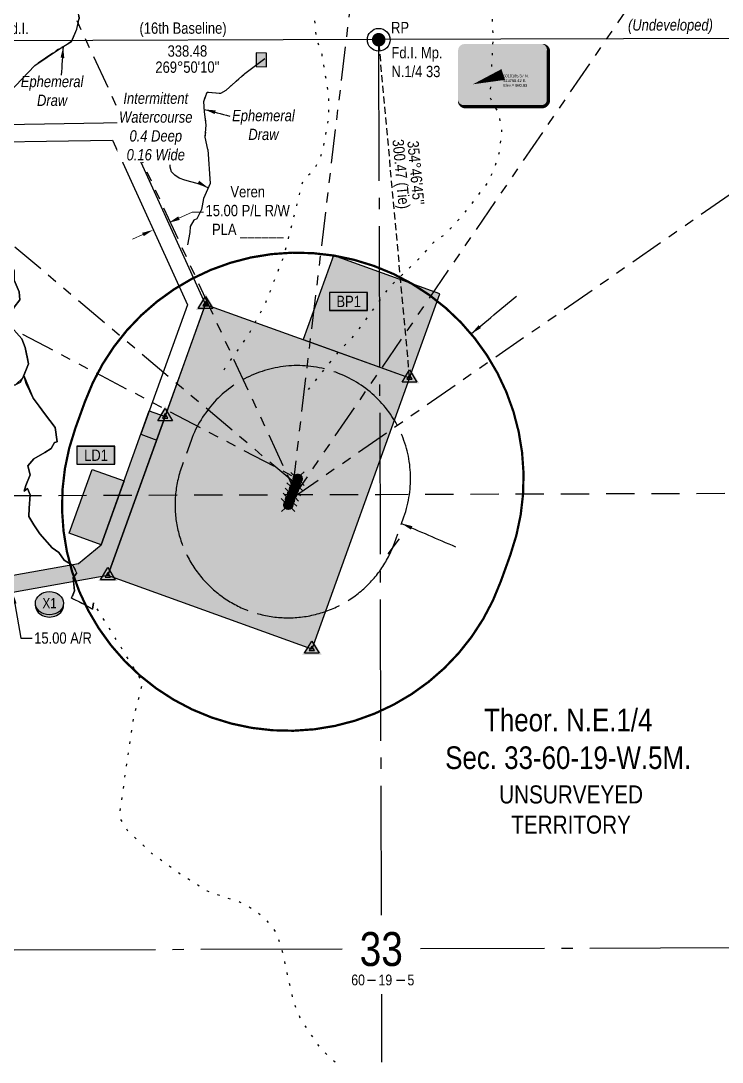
# Model space of a CAD drawing. Extents: x 498152 to 532124, y 6001603 to 6015154.
# Drawn here: x 513442 to 514062, y 6009281 to 6010202 of the extents above; entities that cross this region are included whole.
import ezdxf
from ezdxf.enums import TextEntityAlignment as Align

# ---------------------------------------------------------------- set-up
doc = ezdxf.new("R2018")
doc.units = 0
doc.header["$LTSCALE"] = 5
doc.header["$PDSIZE"] = 0.5
for name, pattern in [('foc-BUFFER', [16.75, 15, -1.75]), ('foc-DRILLPATH', [14.75, 6, -1.75, 1.75, -1.75, 1.75, -1.75]), ('foc-LSD', [8, 5, -3]), ('foc-QUARTERLINE', [33, 25, -3, 2, -3]), ('foc-TIELINE', [1.875, 1.25, -0.625]), ('foc-TOPO-ephemeral', [6.25, 3.125, -0.625, 0.625, -0.625, 0.625, -0.625]), ('foc-WHEELTRACKS', [2, 0.4, -1.6]), ('SECT10', [8.5, 7.5, -1])]:
    doc.linetypes.add(name, pattern=pattern)
doc.layers.get('Defpoints').update_dxf_attribs({"color": 9})
for name, color, linetype in [('10', 1, 'Continuous'), ('35', 37, 'Continuous'), ('9', 3, 'Continuous'), ('AS-UNDERLAY-H', 141, 'Continuous'), ('AUX-BUFFER', 7, 'foc-BUFFER'), ('C-RW', 13, 'Continuous'), ('C-SYMBOL', 7, 'Continuous'), ('DETAIL-T', 7, 'Continuous'), ('L-BD1', 253, 'Continuous'), ('L-MON', 1, 'Continuous'), ('L-ROAD-T', 7, 'Continuous'), ('L-SEC', 7, 'Continuous'), ('L-SECLBL', 7, 'Continuous'), ('L-SECQ', 8, 'foc-QUARTERLINE'), ('L-SECTION-LSD', 7, 'foc-LSD'), ('L-TIE', 7, 'foc-TIELINE'), ('L-UNS-T', 3, 'Continuous'), ('P-CROSSINGS', 250, 'Continuous'), ('P-PDRILLPATH', 12, 'foc-DRILLPATH'), ('P-PROPOSED', 10, 'Continuous'), ('P-PROPOSED-H', 21, 'Continuous'), ('P-TEMP-BLOCKS', 250, 'Continuous'), ('P-TEMP-H', 41, 'Continuous'), ('P-TEMP_LOG DECK', 46, 'Continuous'), ('P-TEMP_WORKSPACE', 46, 'Continuous'), ('P-TXT', 4, 'Continuous'), ('T-DRAW', 143, 'foc-TOPO-ephemeral'), ('T-WATER', 160, 'Continuous'), ('T-WATER-P3', 160, 'foc-WHEELTRACKS'), ('T-WATER-T', 170, 'Continuous')]:
    doc.layers.add(name, color=color, linetype=linetype)
doc.layers.add('C-RW-T', color=13, linetype='Continuous', lineweight=9)
doc.layers.add('T-TEXT', color=48, linetype='Continuous', lineweight=18)
doc.styles.add('175L', font='ARIALN.TTF', dxfattribs={"height": 20})
doc.styles.add('80CG', font='ARIALN.TTF', dxfattribs={"height": 10})
doc.styles.add('80L', font='ARIALN.TTF', dxfattribs={"height": 10})
doc.styles.add('80LS', font='ARIALNI.TTF', dxfattribs={"height": 10})
doc.styles.add('Crossing', font='ARIALN.TTF', dxfattribs={"height": 10})
doc.styles.add('foc-LtypeFont', font='ARIALN.TTF', dxfattribs={"height": 7.35})
doc.styles.add('SIMPLEX', font='ARIALN.TTF')
doc.styles.get("Standard").update_dxf_attribs({"font": 'ARIALN.TTF'})
doc.linetypes.add('foc-TOPO-flowdirection-NOLINE', pattern='A,0,[">",foc-LtypeFont,S=0.3,R=0,X=0,Y=-0.945],-20,[">",foc-LtypeFont,S=0.3,R=0,X=0,Y=-0.945],0', length=20)
doc.dimstyles.new('CG2011', dxfattribs={"dimscale": 5, "dimtxt": 9, "dimasz": 2, "dimexe": 0.2, "dimexo": 0.0625, "dimgap": 0.5, "dimtad": 0, "dimtih": 1, "dimtoh": 1, "dimzin": 0, "dimdsep": 46, "dimtxsty": '80CG', "dimcen": 0.1, "dimse1": 1, "dimse2": 1, "dimclrd": 256, "dimclrt": 256, "dimaunit": 1, "dimadec": 4, "dimazin": 0, "dimtfac": 0.06, "dimtofl": 0, "dimtmove": 0, "dimatfit": 1, "dimfxl": 0.2, "dimtolj": 1, "dimtzin": 0, "dimlwd": -1, "dimarcsym": 0})
doc.dimstyles.new('Compass 5 000', dxfattribs={"dimscale": 5, "dimtxt": 9, "dimasz": 2, "dimexe": 0.2, "dimexo": 0.0625, "dimgap": 0.5, "dimtad": 0, "dimtih": 1, "dimtoh": 1, "dimzin": 0, "dimdsep": 46, "dimtxsty": '80CG', "dimcen": 0.1, "dimse1": 1, "dimse2": 1, "dimclrd": 256, "dimclrt": 256, "dimaunit": 1, "dimadec": 4, "dimazin": 0, "dimtfac": 0.06, "dimtofl": 0, "dimtmove": 0, "dimatfit": 1, "dimfxl": 0.2, "dimtolj": 1, "dimtzin": 0, "dimlwd": -1, "dimarcsym": 0})

# ---------------------------------------------------------------- blocks, each defined once
blk = doc.blocks.new('L-SECLBL')
at = {"layer": '9', "color": 7}
for p, q in [((-5.08, -27.83), (-12.29, -27.83)), ((20.7, -27.83), (13.5, -27.83))]:
    blk.add_line(p, q, dxfattribs=at)
at = {"layer": '10', "color": 2, "style": 'SIMPLEX'}
blk.add_attdef('SEC', text='', height=30, dxfattribs=at).set_placement((0, 0), align=Align.MIDDLE)
at = {"layer": '10', "color": 5, "style": '80L'}
blk.add_attdef('TWP', text='', height=9.5, dxfattribs=at).set_placement((-14.43, -27.37), align=Align.MIDDLE_RIGHT)
blk.add_attdef('RGE', text='', height=9.5, dxfattribs=at).set_placement((3.62, -27.37), align=Align.MIDDLE_CENTER)
blk.add_attdef('MER', text='', height=9.5, dxfattribs=at).set_placement((23.17, -27.37), align=Align.MIDDLE_LEFT)
blk = doc.blocks.new('fdia')
at = {"color": 255, "const_width": 1}
blk.add_lwpolyline([(-0.5, 0, 1), (0.5, 0, 1)], format="xyb", close=True, dxfattribs=at)
blk = doc.blocks.new('Fdiaa')
blk.add_blockref('fdia', (0, 0))
blk = doc.blocks.new('fdib')
at = {"color": 1, "const_width": 1.6}
blk.add_lwpolyline([(-0.4, 0, 1), (0.4, 0, 1)], format="xyb", close=True, dxfattribs=at)
at = {"color": 1}
blk.add_circle((0, 0), 0.8, dxfattribs=at)
blk = doc.blocks.new('Fdibb')
blk.add_blockref('fdib', (0, 0))
blk = doc.blocks.new('fdicc')
for name in ['Fdibb', 'Fdiaa']:
    blk.add_blockref(name, (0, 0))
blk = doc.blocks.new('FDI')
blk.add_blockref('fdicc', (0, 0))
blk = doc.blocks.new('Temporary Area')
h = blk.add_hatch(color=191)
h.dxf.hatch_style = 1
h.paths.add_polyline_path([(-16.83, -7.79), (16.33, -7.79), (16.33, 7.7), (-16.83, 7.7)])
at = {"color": 250}
for points in [[(-17.03, -7.99), (16.53, -7.99), (16.53, 7.9), (-17.03, 7.9)], [(-16.93, -7.89), (16.43, -7.89), (16.43, 7.8), (-16.93, 7.8)]]:
    blk.add_lwpolyline(points, close=True, dxfattribs=at)
at = {"color": 250, "style": '80L'}
blk.add_attdef('TEMPORARY', text='', height=10, dxfattribs=at).set_placement((0, 0), align=Align.MIDDLE_CENTER)
blk = doc.blocks.new('*U63')
h = blk.add_hatch(color=254)
edge = h.paths.add_edge_path()
edge.add_line((-34, -28.5), (34, -28.5))
edge.add_arc((34, -22.5), 6, 270, 360)
edge.add_line((40, -22.5), (40, 21))
edge.add_arc((34, 21), 6, 0, 90)
edge.add_line((34, 27), (-34, 27))
edge.add_arc((-34, 21), 6, 90, 180)
edge.add_line((-40, 21), (-40, -22.5))
edge.add_arc((-34, -22.5), 6, 180, 270)
at = {"color": 1, "flags": 128}
blk.add_lwpolyline([(-34, -28.5, 3, 3, 0), (34, -28.5, 3, 3, 0.414214), (40, -22.5, 3, 3, 0), (40, 21, 3, 0, 0.414214), (34, 27, 0, 0, 0), (-34, 27, 0, 0, 0.414214), (-40, 21, 0, 0, 0), (-40, -22.5, 0, 3, 0.414214)], format="xyseb", close=True, dxfattribs=at)
blk.add_lwpolyline([(-26.82, -8.66, 0, 10, 0), (0, 0, 5, 5, 0)], format="xyseb", dxfattribs=at)
at = {"color": 1, "lineweight": 30, "flags": 104}
blk.add_attdef('ENTER_TEXT', text='', height=10, dxfattribs=at).set_placement((-0.7, 0.01), align=Align.MIDDLE_CENTER)
blk = doc.blocks.new('xing2')
h = blk.add_hatch(color=50)
h.dxf.hatch_style = 1
edge = h.paths.add_edge_path()
edge.add_ellipse((0, 0), major_axis=(-12.5, 0), ratio=0.816297, start_angle=0, end_angle=360)
h = blk.add_hatch(color=250)
h.dxf.hatch_style = 1
edge = h.paths.add_edge_path()
edge.add_ellipse((0, -2.05), major_axis=(-12.5, 0), ratio=0.816297, start_angle=0, end_angle=180)
edge.add_line((12.5, -2.05), (12.5, 0))
edge.add_ellipse((0, 0), major_axis=(-12.5, 0), ratio=0.816297, start_angle=0, end_angle=180, ccw=False)
edge.add_line((-12.5, 0), (-12.5, -2.05))
at = {"color": 250}
blk.add_ellipse((0, 0), major_axis=(-12.5, 0), ratio=0.816297, dxfattribs=at)
blk.add_ellipse((0, -2.05), major_axis=(-12.5, 0), ratio=0.816297, start_param=0, end_param=3.141593, dxfattribs=at)
at = {"color": 250, "style": 'Crossing'}
blk.add_attdef('CROSSING', text='', height=9, dxfattribs=at).set_placement((0.09, 0.02), align=Align.MIDDLE_CENTER)
at = {"color": 250, "style": 'Crossing', "flags": 1}
for tag, p in [('OWNER', (0.09, -12.49)), ('DESCRIPTION', (0.09, -25.77)), ('LOCATION', (0.09, -39.3)), ('DWG_REF', (0.09, -52.84))]:
    blk.add_attdef(tag, text='', height=9, dxfattribs=at).set_placement(p, align=Align.MIDDLE_CENTER)
blk = doc.blocks.new('WC')
at = {"layer": 'L-MON'}
h = blk.add_hatch(color=255, dxfattribs=at)
h.dxf.hatch_style = 1
edge = h.paths.add_edge_path()
edge.add_arc((0, 0), 0.9, 0, 360)
at = {"layer": 'L-MON', "color": 240, "flags": 128}
for points in [[(-0.62, 0.5), (-1.23, 1.12)], [(0.52, 0.61), (1.13, 1.21)], [(-1.18, -1.18), (-0.56, -0.57)], [(1.16, -1.18), (0.56, -0.57)]]:
    blk.add_lwpolyline(points, dxfattribs=at)
at = {"layer": 'L-MON', "color": 240}
for radius in [0.8, 0.373]:
    blk.add_circle((0, 0), radius, dxfattribs=at)
blk = doc.blocks.new('TRIA')
blk.add_hatch(color=255).paths.add_polyline_path([(-0.04, 1.52), (-1.47, -0.87), (1.39, -0.87)])
blk = doc.blocks.new('Hybrid_EC')
at = {"color": 251}
for points in [[(-1.3, -0.74), (0, 1.42), (1.3, -0.74)], [(0.47, -0.26), (0, 0.53), (-0.47, -0.26)]]:
    blk.add_lwpolyline(points, close=True, dxfattribs=at)
at = {"layer": 'Defpoints'}
blk.add_circle((0, 0), 0.05, dxfattribs=at)
at = {"xscale": 1.2, "yscale": 1.2, "zscale": 1.2}
blk.add_blockref('TRIA', (0.05, 0.06), dxfattribs=at)
blk = doc.blocks.new('*D70')
at = {"layer": 'Defpoints', "color": 0, "linetype": 'SECT10', "transparency": 16777216}
for p in [(513433.3, 6009711.39), (513434.85, 6009696.44), (513435.93, 6009696.63)]:
    blk.add_point(p, dxfattribs=at)
at = {"layer": 'P-TXT', "transparency": 16777216}
for p, q in [((513430.47, 6009721.04), (513428.72, 6009730.89)), ((513436.61, 6009686.59), (513442.03, 6009656.16)), ((513442.03, 6009656.16), (513452.03, 6009656.16))]:
    blk.add_line(p, q, dxfattribs=at)
at = {"layer": 'P-TXT', "linetype": 'SECT10', "transparency": 16777216}
for points in [[(513432.11, 6009721.33), (513428.83, 6009720.75), (513432.22, 6009711.2)], [(513438.25, 6009686.89), (513434.97, 6009686.3), (513434.85, 6009696.44)]]:
    blk.add_solid(points, dxfattribs=at)
at = {"layer": 'P-TXT', "linetype": 'SECT10', "transparency": 16777216, "insert": (513479.31, 6009656.16), "char_height": 10, "attachment_point": 5, "style": '80CG'}
blk.add_mtext('\\A1;15.00 A/R', dxfattribs=at)
blk = doc.blocks.new('*D73')
at = {"layer": 'C-RW-T', "transparency": 16777216}
for p, q in [((513581.83, 6010027.53), (513593.53, 6010032.84)), ((513593.53, 6010032.84), (513603.53, 6010032.84)), ((513549.96, 6010013.06), (513540.85, 6010008.92))]:
    blk.add_line(p, q, dxfattribs=at)
for points in [[(513581.14, 6010029.05), (513582.51, 6010026.01), (513572.72, 6010023.39)], [(513549.27, 6010014.57), (513550.65, 6010011.54), (513559.06, 6010017.19)]]:
    blk.add_solid(points, dxfattribs=at)
at = {"layer": 'Defpoints', "color": 0, "transparency": 16777216}
for p in [(513572.72, 6010023.39), (513587.05, 6009991.86), (513573.39, 6009985.65)]:
    blk.add_point(p, dxfattribs=at)
at = {"layer": 'C-RW-T', "transparency": 16777216, "insert": (513642.61, 6010032.84), "char_height": 10, "attachment_point": 5, "style": '80CG'}
blk.add_mtext('\\A1;Veren\\P15.00 P/L R/W\\PPLA ______', dxfattribs=at)

msp = doc.modelspace()

# ---------------------------------------------------------------- hatches: boundary and pattern name
at = {"layer": 'AS-UNDERLAY-H'}
h = msp.add_hatch(color=256, dxfattribs=at)
h.dxf.hatch_style = 1
h.paths.add_polyline_path([(513659.108, 6010173.448), (513650.015, 6010173.65), (513650.015, 6010161.665), (513659.108, 6010161.462)])
h = msp.add_hatch(color=256, dxfattribs=at)
h.dxf.hatch_style = 1
h.paths.add_polyline_path([(513581.333, 6010093.389), (513572.239, 6010093.591), (513572.239, 6010081.606), (513581.333, 6010081.404)])
at = {"layer": 'P-PROPOSED-H'}
h = msp.add_hatch(color=256, dxfattribs=at)
h.dxf.hatch_style = 1
h.paths.add_polyline_path([(513605.517, 6009951.227), (513785.888, 6009886.263), (513699.515, 6009646.425), (513519.145, 6009711.389)])
h = msp.add_hatch(color=256, dxfattribs=at)
h.dxf.hatch_style = 1
h.paths.add_polyline_path([(513512.919, 6009738.77), (513555.538, 6009857.116), (513569.646, 6009852.035), (513519.01, 6009711.43), (513325.804, 6009677.014), (513306.427, 6009660.122), (513311.045, 6009674.385), (513316.277, 6009690.545), (513493.08, 6009722.036)])
at = {"layer": 'P-TEMP-H', "linetype": 'SECT10'}
h = msp.add_hatch(color=256, dxfattribs=at)
h.dxf.hatch_style = 1
h.paths.add_polyline_path([(513785.753, 6009886.304), (513812.508, 6009960.589), (513718.477, 6009994.456), (513691.721, 6009920.171)])
h = msp.add_hatch(color=256, dxfattribs=at)
h.dxf.hatch_style = 1
h.paths.add_polyline_path([(513533.083, 6009795.103), (513512.763, 6009738.684), (513484.553, 6009748.844), (513504.874, 6009805.263)])

# ---------------------------------------------------------------- linework, layer by layer
at = {"layer": '35', "color": 3}
msp.add_circle((513758.424, 6010185.366), 9.994, dxfattribs=at)
at = {"layer": 'AS-UNDERLAY-H'}
for points in [[(513659.108, 6010173.448), (513650.015, 6010173.65), (513650.015, 6010161.665), (513659.108, 6010161.462)], [(513581.333, 6010093.389), (513572.239, 6010093.591), (513572.239, 6010081.606), (513581.333, 6010081.404)]]:
    msp.add_lwpolyline(points, close=True, dxfattribs=at)
at = {"layer": 'AUX-BUFFER', "color": 251, "linetype": 'foc-BUFFER', "const_width": 1.999, "flags": 128}
msp.add_lwpolyline([(513498.589, 6009864.93), (513490.254, 6009841.799, 0.4142136), (513610.55, 6009585.985, 0.4142136), (513866.364, 6009706.28), (513874.698, 6009729.411, 0.4142136), (513754.403, 6009985.225, 0.4142136)], format="xyb", close=True, dxfattribs=at)
at = {"layer": 'AUX-BUFFER', "color": 251, "linetype": 'foc-BUFFER', "flags": 128}
msp.add_lwpolyline([(513780.671, 6009763.29, 1), (513592.616, 6009831.05), (513584.282, 6009807.919, 1), (513772.337, 6009740.16)], format="xyb", close=True, dxfattribs=at)
at = {"layer": 'C-RW', "flags": 128}
msp.add_lwpolyline([(513309.397, 6010184.08), (513309.397, 6010184.08), (513367.457, 6010094.058), (513522.979, 6010096.631), (513589.246, 6009950.743), (513548.079, 6009836.427), (513562.192, 6009831.345), (513605.425, 6009951.396), (513532.567, 6010111.792), (513375.544, 6010109.194), (513327.213, 6010184.132)], close=True, dxfattribs=at)
at = {"layer": 'L-SEC'}
for p, q in [((513758.289, 6010185.407), (512954.051, 6010182.861)), ((514562.528, 6010187.953), (513758.289, 6010185.407))]:
    msp.add_line(p, q, dxfattribs=at)
at = {"layer": 'L-SECQ'}
for p, q in [((513758.289, 6010185.407), (513760.603, 6009411.152)), ((514565.074, 6009383.715), (513795.299, 6009381.278)), ((513726.055, 6009381.059), (512956.312, 6009378.622)), ((513760.813, 6009341.191), (513760.992, 6009281.224))]:
    msp.add_line(p, q, dxfattribs=at)
at = {"layer": 'L-SECTION-LSD', "flags": 128}
for points in [[(512955.182, 6009780.741), (513759.491, 6009783.288)], [(513759.491, 6009783.288), (514563.801, 6009785.834)]]:
    msp.add_lwpolyline(points, dxfattribs=at)
at = {"layer": 'L-TIE'}
msp.add_line((513785.753, 6009886.304), (513758.424, 6010185.366), dxfattribs=at)
at = {"layer": 'P-PDRILLPATH', "flags": 128}
for points in [[(513685.111, 6009792.503), (513079.212, 6010303.309)], [(513444.207, 6010304.464), (513683.444, 6009787.877)], [(513678.444, 6009773.998), (514042.198, 6010306.358)], [(513680.111, 6009778.624), (514442.214, 6010307.624)], [(513681.778, 6009783.251), (513744.202, 6010305.414)], [(512725.217, 6010302.188), (513686.778, 6009797.129)]]:
    msp.add_lwpolyline(points, dxfattribs=at)
at = {"layer": 'P-PROPOSED'}
for points in [[(513605.382, 6009951.268), (513785.753, 6009886.304), (513699.381, 6009646.466), (513519.01, 6009711.43)], [(513512.919, 6009738.77), (513555.538, 6009857.116), (513569.646, 6009852.035), (513519.01, 6009711.43), (513325.804, 6009677.014), (513306.427, 6009660.122), (513311.045, 6009674.385), (513316.277, 6009690.545), (513493.08, 6009722.036)]]:
    msp.add_lwpolyline(points, close=True, dxfattribs=at)
at = {"layer": 'P-TEMP_LOG DECK', "flags": 128}
msp.add_lwpolyline([(513533.237, 6009795.19), (513512.919, 6009738.77), (513484.709, 6009748.929), (513505.027, 6009805.349)], close=True, dxfattribs=at)
at = {"layer": 'P-TEMP_WORKSPACE', "flags": 128}
msp.add_lwpolyline([(513785.753, 6009886.304), (513812.508, 6009960.589), (513718.477, 6009994.456), (513691.721, 6009920.171)], close=True, dxfattribs=at)
at = {"layer": 'T-DRAW', "linetype": 'foc-TOPO-flowdirection-NOLINE', "flags": 128}
for points in [[(513425.976, 6010132.801), (513454.293, 6010162.482), (513476.223, 6010177.41), (513486.821, 6010183.653), (513491.408, 6010194.783), (513493.657, 6010204.52), (513491.266, 6010220.283), (513490.038, 6010225.145)], [(513607.451, 6010088.255), (513607.451, 6010088.255), (513605.092, 6010099.162), (513605.988, 6010110.173), (513604.387, 6010121.461), (513603.673, 6010130.571), (513606.664, 6010139.052), (513618.916, 6010137.948), (513623.511, 6010140.811), (513640.12, 6010155.439), (513657.605, 6010168.722)], [(513505.52, 6009681.77), (513506.391, 6009687.312), (513505.52, 6009681.77), (513496.43, 6009686.755), (513486.904, 6009691.542), (513489.45, 6009697.891), (513488.313, 6009709.704), (513491.632, 6009713.57), (513488.32, 6009720.076), (513480.212, 6009725.13), (513475.654, 6009731.884)]]:
    msp.add_lwpolyline(points, dxfattribs=at)
at = {"layer": 'T-DRAW', "flags": 128}
for points in [[(513490.038, 6010225.145), (513491.266, 6010220.283), (513493.657, 6010204.52), (513491.408, 6010194.783), (513486.821, 6010183.653), (513476.223, 6010177.41), (513454.293, 6010162.482)], [(513607.451, 6010088.255), (513607.451, 6010088.255), (513605.092, 6010099.162), (513605.988, 6010110.173), (513604.387, 6010121.461), (513603.673, 6010130.571), (513606.664, 6010139.052), (513618.916, 6010137.948), (513623.511, 6010140.811), (513640.12, 6010155.439)], [(513475.654, 6009731.884), (513480.212, 6009725.13), (513488.32, 6009720.076), (513491.632, 6009713.57), (513488.313, 6009709.704), (513489.45, 6009697.891), (513486.904, 6009691.542), (513496.43, 6009686.755), (513505.52, 6009681.77), (513506.391, 6009687.312)]]:
    msp.add_lwpolyline(points, dxfattribs=at)
at = {"layer": 'T-WATER', "linetype": 'foc-TOPO-flowdirection-NOLINE', "flags": 128}
for points in [[(513607.451, 6010088.255), (513609.287, 6010058.122), (513603.606, 6010044.893), (513601.806, 6010035.238), (513597.628, 6010026.846), (513594.918, 6010025.709), (513591.616, 6010020.066), (513591.424, 6010014.853), (513589.474, 6010004.071)], [(513363.734, 6009831.134), (513372.726, 6009847.568), (513388.849, 6009867.102), (513401.872, 6009877.024), (513412.469, 6009878.505), (513422.327, 6009877.517), (513437.28, 6009880.071), (513443.646, 6009886.207), (513448.661, 6009898.797), (513445.999, 6009913.274), (513443.018, 6009920.72), (513431.313, 6009933.87), (513430.664, 6009939.647), (513436.08, 6009948.721), (513441.286, 6009955.34), (513440.644, 6009962.524), (513436.269, 6009972.618), (513436.241, 6009980.951), (513431.806, 6009990.4)], [(513475.653, 6009731.865), (513475.654, 6009731.884), (513469.789, 6009736.092), (513458.963, 6009748.422), (513453.565, 6009756.189), (513449.012, 6009763.707), (513449.339, 6009771), (513450.245, 6009782.859), (513447.949, 6009788.402), (513445.069, 6009786.113), (513446.492, 6009791.071), (513450.315, 6009800.441), (513448.106, 6009808.389), (513453.487, 6009814.754), (513463.109, 6009820.192), (513468.987, 6009823.754), (513471.691, 6009829.202), (513474.249, 6009829.823), (513472.34, 6009842.399), (513467.781, 6009848.503), (513462.818, 6009854.831), (513458.246, 6009861.346), (513452.797, 6009868.25), (513446.663, 6009881.249), (513444.706, 6009888.387)]]:
    msp.add_lwpolyline(points, dxfattribs=at)
at = {"layer": 'T-WATER'}
msp.add_lwpolyline([(513607.451, 6010088.255), (513609.287, 6010058.122), (513603.606, 6010044.893), (513601.806, 6010035.238), (513597.628, 6010026.846), (513594.918, 6010025.709), (513591.616, 6010020.066), (513591.424, 6010014.853), (513589.474, 6010004.071)], dxfattribs=at)
at = {"layer": 'T-WATER', "flags": 128}
for points in [[(513429.376, 6010012.338), (513431.681, 6009997.974), (513431.806, 6009990.4), (513436.241, 6009980.951), (513436.269, 6009972.618), (513440.644, 6009962.524), (513441.286, 6009955.34), (513436.08, 6009948.721), (513430.664, 6009939.647), (513431.313, 6009933.87), (513443.018, 6009920.72), (513445.999, 6009913.274), (513447.977, 6009903.345), (513448.661, 6009898.797), (513444.706, 6009888.387), (513441.488, 6009882.177), (513437.28, 6009880.071), (513422.327, 6009877.517), (513412.469, 6009878.505)], [(513446.663, 6009881.249), (513444.706, 6009888.387), (513452.797, 6009868.25), (513458.246, 6009861.346), (513462.818, 6009854.831), (513467.781, 6009848.503), (513472.34, 6009842.399), (513474.249, 6009829.823), (513471.691, 6009829.202), (513468.987, 6009823.754), (513463.109, 6009820.192), (513453.487, 6009814.754), (513448.106, 6009808.389), (513450.315, 6009800.441), (513446.492, 6009791.071), (513445.069, 6009786.113), (513447.949, 6009788.402), (513450.245, 6009782.859), (513449.339, 6009771), (513449.012, 6009763.707), (513453.565, 6009756.189), (513458.963, 6009748.422), (513469.789, 6009736.092), (513475.654, 6009731.884), (513475.653, 6009731.865)], [(513766.695, 6009730.553), (513776.914, 6009743.985)]]:
    msp.add_lwpolyline(points, dxfattribs=at)
at = {"layer": 'T-WATER-P3', "flags": 128}
for points in [[(513696.245, 6009875.995), (513724.697, 6009911.391), (513734.638, 6009920.968), (513768.135, 6009966.743), (513797.473, 6009995.06), (513806.475, 6010005.669), (513817.889, 6010013.957), (513837.155, 6010035.392), (513854.29, 6010058.129), (513860.907, 6010071.591), (513865.265, 6010086.087), (513867.394, 6010105.369), (513864.658, 6010120.139), (513856.978, 6010134.305), (513859.705, 6010186.214), (513857.575, 6010244.261), (513843.681, 6010292.826), (513841.037, 6010312.53), (513842.881, 6010350.16), (513829.793, 6010396.28), (513827.652, 6010411.131), (513827.772, 6010428.88), (513831.058, 6010447.831), (513844.304, 6010477.092), (513844.529, 6010492.035), (513842.229, 6010513.306), (513843.235, 6010524.399), (513892.998, 6010588.004), (513904.664, 6010610.807), (513920.277, 6010636.248), (513932.556, 6010667.147), (513944.036, 6010736.791), (513961.891, 6010759.852), (513968.91, 6010773.968), (513973.594, 6010788.543), (513979.688, 6010823.028), (513990.12, 6010832.943), (514052.616, 6010853.882), (514066.658, 6010860.553), (514077.862, 6010869.976), (514087.117, 6010881.351), (514094.479, 6010894.439), (514114.57, 6010918.364), (514123.126, 6010931.072), (514141.465, 6010957.909), (514169.878, 6010991.244), (514177.542, 6011004.448), (514189.674, 6011033.609), (514196.956, 6011067.354), (514197.227, 6011087.405), (514190.52, 6011201.124), (514182.116, 6011233.989), (514175.144, 6011248.155), (514144.584, 6011281.086), (514138.766, 6011296.014), (514137.628, 6011314.347), (514146.072, 6011331.861), (514149.774, 6011334.746), (514176.024, 6011355.206), (514181.184, 6011359.228)], [(513621.655, 6009893.51), (513643.311, 6009924.18), (513657.955, 6009951.391), (513674.745, 6009994.095), (513691.507, 6010060.659), (513702.377, 6010071.944), (513708.869, 6010086.013), (513714.444, 6010117.655), (513714.4, 6010135.886), (513708.333, 6010172.282), (513703.229, 6010187.563), (513701.697, 6010204.903), (513704.399, 6010219.665), (513710.319, 6010233.545), (513725.378, 6010257.336), (513731.515, 6010271.59), (513750.613, 6010373.586), (513751.123, 6010412.157), (513733.676, 6010460.249), (513705.486, 6010511.573), (513699.802, 6010529.886), (513691.212, 6010579.157), (513690.581, 6010606.372), (513685.191, 6010639.969), (513687.656, 6010658.3), (513692.367, 6010674.493), (513693.21, 6010692.793), (513686.796, 6010707.968), (513667.835, 6010730.683), (513651.547, 6010755.208), (513616.538, 6010824.122), (513597.719, 6010866.285), (513575.228, 6010926.043), (513565.291, 6010957.012), (513536.004, 6011012.439), (513520.053, 6011035.582), (513499.9, 6011058.793), (513477.439, 6011098.556), (513472.173, 6011114.196)], [(513719.906, 6009281.094), (513715.517, 6009284.804), (513705.947, 6009294.984), (513689.684, 6009318.765), (513683.606, 6009333.128), (513673.052, 6009380.027), (513668.075, 6009395.511), (513659.118, 6009406.832), (513648.56, 6009415.473), (513635.994, 6009422.415), (513606.952, 6009432.189), (513582.509, 6009447.678), (513558.169, 6009465.385), (513536.745, 6009485.428), (513529.081, 6009498.268), (513541.563, 6009584.672), (513549.869, 6009616.809), (513506.391, 6009687.312)]]:
    msp.add_lwpolyline(points, dxfattribs=at)

# ---------------------------------------------------------------- block references
at = {"layer": 'DETAIL-T', "linetype": 'SECT10'}
ref = msp.add_blockref('*U63', (513868.512, 6010154.596), dxfattribs=at)
lines = msp.add_mtext('6010185.37 N.\\P513758.42 E.\\PElev.= 980.83', dxfattribs={"layer": '0', "color": 1, "insert": (513868.512, 6010154.596), "char_height": 2.5, "attachment_point": 1})
ref.add_attrib('ENTER_TEXT', '', (513868.512, 6010154.596), dxfattribs={"flags": 104}).embed_mtext(lines)
at = {"layer": 'L-MON'}
for name, p, xscale, yscale, zscale in [('FDI', (513758.424, 6010185.366), 4.997246949999957, 4.997246949999957, 4.997246949999957), ('Hybrid_EC', (513605.382, 6009951.268), 4.997246949999986, 4.997246949999986, 4.997246949999986), ('Hybrid_EC', (513785.753, 6009886.304), 4.997246949999986, 4.997246949999986, 4.997246949999986), ('Hybrid_EC', (513569.643, 6009852.036), 4.997246949999986, 4.997246949999986, 4.997246949999986), ('WC', (513685.111, 6009792.503), 4.997246949999979, 4.997246949999979, 4.997246949999979), ('WC', (513686.778, 6009797.129), 4.997246949999979, 4.997246949999979, 4.997246949999979), ('WC', (513681.778, 6009783.251), 4.997246949999979, 4.997246949999979, 4.997246949999979), ('WC', (513683.444, 6009787.877), 4.997246949999979, 4.997246949999979, 4.997246949999979), ('WC', (513678.444, 6009773.998), 4.997246949999979, 4.997246949999979, 4.997246949999979), ('WC', (513680.111, 6009778.624), 4.997246949999979, 4.997246949999979, 4.997246949999979), ('Hybrid_EC', (513519.006, 6009711.426), 4.997246949999986, 4.997246949999986, 4.997246949999986), ('Hybrid_EC', (513699.381, 6009646.466), 4.997246949999986, 4.997246949999986, 4.997246949999986)]:
    msp.add_blockref(name, p, dxfattribs=dict(at, xscale=xscale, yscale=yscale, zscale=zscale))
at = {"layer": 'L-SECLBL'}
msp.add_blockref('L-SECLBL', (513760.693, 6009381.168), dxfattribs=at).add_auto_attribs({'SEC': '33', 'TWP': '60', 'RGE': '19', 'MER': '5'})
at = {"layer": 'P-CROSSINGS'}
msp.add_blockref('xing2', (513467.344, 6009687.019), dxfattribs=at).add_auto_attribs({'CROSSING': 'X1'})
at = {"layer": 'P-TEMP-BLOCKS', "xscale": 0.99944939, "yscale": 0.99944939, "zscale": 0.99944939}
for p, values in [((513731.884, 6009953.91), {'TEMPORARY': 'BP1'}), ((513508.514, 6009817.899), {'TEMPORARY': 'LD1'})]:
    msp.add_blockref('Temporary Area', p, dxfattribs=at).add_auto_attribs(values)

# ---------------------------------------------------------------- texts
at = {"layer": '35', "color": 3, "lineweight": 30, "flags": 104}
msp.add_attdef('RP', text='RP', height=9.9945, dxfattribs=at).set_placement((513777.328, 6010196.114), align=Align.MIDDLE_CENTER)
at = {"layer": 'C-SYMBOL', "color": 3, "insert": (513925.992, 6009593.693), "char_height": 19.98899, "width": 215.86552, "attachment_point": 2, "style": '175L'}
msp.add_mtext('Theor. N.E.1/4 \\PSec. 33-60-19-W.5M.', dxfattribs=at)
at = {"layer": 'L-BD1', "style": '80L'}
for s, height, rotation, p in [('338.48', 9.9945, 0.1634, (513589.305, 6010175.389)), ("269°50'10''", 9.99449, 0.1634, (513589.346, 6010161.147)), ('300.47 (Tie)', 9.99449, 275.2515, (513777.098, 6010066.416)), ("354°46'45''", 9.99449, 275.2515, (513791.28, 6010067.72))]:
    msp.add_text(s, height=height, rotation=rotation, dxfattribs=at).set_placement(p, align=Align.MIDDLE)
at = {"layer": 'L-MON', "char_height": 9.9945, "attachment_point": 1, "style": '80L'}
for s, insert in [('Fd.I.', (513426.139, 6010200.338)), ('Fd.I. Mp.\\PN.1/4 33', (513769.681, 6010178.929))]:
    msp.add_mtext_dynamic_manual_height_columns(s, width=44.28039, gutter_width=49.945, heights=[0], dxfattribs=dict(at, insert=insert))
at = {"layer": 'L-ROAD-T', "style": '80L'}
msp.add_text('(16th Baseline)', height=9.99449, dxfattribs=at).set_placement((513585.443, 6010195.634), align=Align.MIDDLE_CENTER)
at = {"layer": 'L-UNS-T', "color": 3, "insert": (513928.492, 6009504.435), "char_height": 15.99119, "attachment_point": 5, "style": '80L'}
msp.add_mtext_dynamic_manual_height_columns('\\pxqc;UNSURVEYED TERRITORY', width=126.27458, gutter_width=47.448, heights=[0], dxfattribs=at)
at = {"layer": 'T-TEXT', "style": '80LS'}
msp.add_text('(Undeveloped)', height=9.99449, dxfattribs=at).set_placement((514016.386, 6010198.443), align=Align.MIDDLE_CENTER)
at = {"layer": 'T-WATER-T', "linetype": 'Continuous', "char_height": 9.99449, "attachment_point": 1, "style": '80L'}
for insert in [(513440.759, 6010153.405), (513627.589, 6010123.287)]:
    msp.add_mtext_dynamic_manual_height_columns('\\pxqc;{\\fArial Narrow|b0|i1|c0|p34;Ephemeral Draw}', width=57.83329, gutter_width=49.945, heights=[0], dxfattribs=dict(at, insert=insert))

# ---------------------------------------------------------------- dimensions: what is measured, and where the dimension line sits
at = {"layer": 'C-RW-T'}
dim = msp.add_linear_dim(base=(513572.72, 6010023.394), p1=(513573.389, 6009985.652), p2=(513587.046, 6009991.856), angle=24.429198, text='Veren\\P15.00 P/L R/W\\PPLA ______', dimstyle='Compass 5 000', dxfattribs=at)
dim.commit()
dim.dimension.update_dxf_attribs({"geometry": '*D73', "text_midpoint": (513642.609, 6010032.845), "dimtype": 161})
at = {"layer": 'P-TXT', "linetype": 'SECT10'}
dim = msp.add_linear_dim(base=(513434.853, 6009696.439), p1=(513433.302, 6009711.389), p2=(513435.931, 6009696.631), angle=280.10023, text='15.00 A/R', dimstyle='Compass 5 000', dxfattribs=at)
dim.commit()
dim.dimension.update_dxf_attribs({"geometry": '*D70', "text_midpoint": (513479.311, 6009656.158), "dimtype": 161})

# ---------------------------------------------------------------- leaders
at = {"layer": 'AUX-BUFFER', "path_type": 1}
for points in [[(513840.142, 6009925.209), (513880.187, 6009958.612)], [(513778.407, 6009757.567), (513826.286, 6009736.904)]]:
    msp.add_leader(points, dimstyle='CG2011', override={"dimasz": 2, "dimgap": 0.5, "dimtad": 0}, dxfattribs=at)
at = {"layer": 'T-WATER-T', "linetype": 'Continuous', "path_type": 1}
for points in [[(513479.471, 6010179.323), (513477.746, 6010153.981)], [(513604.208, 6010123.746), (513626.743, 6010117.817)], [(513607.695, 6010054.416), (513574.177, 6010072.645), (513574.177, 6010074.628)]]:
    msp.add_leader(points, dimstyle='Compass 5 000', override={"dimgap": 0.5, "dimtad": 0}, dxfattribs=at)

# ---------------------------------------------------------------- next in the draw order: texts
at = {"layer": 'T-WATER-T', "linetype": 'Continuous', "insert": (513528.979, 6010138.628), "char_height": 9.99449, "attachment_point": 1, "style": '80L', "bg_fill": 3, "box_fill_scale": 1.15, "bg_fill_color": 256, "bg_fill_true_color": 256, "bg_fill_transparency": 0}
msp.add_mtext_dynamic_manual_height_columns('\\pxqc;{\\fArial Narrow|b0|i1|c0|p34;Intermittent Watercourse\\P0.4 Deep\\P0.16 Wide}', width=64.68083, gutter_width=49.945, heights=[0], dxfattribs=at)

doc.saveas('drawing.dxf')
